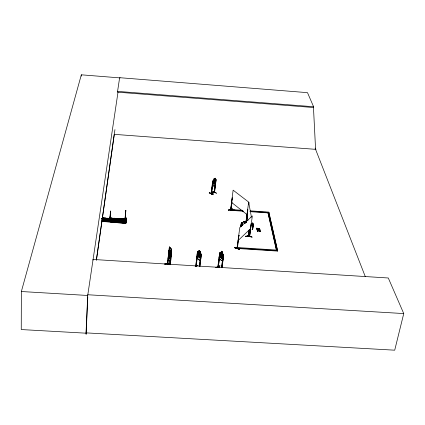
<?xml version="1.0" encoding="UTF-8"?>
<svg xmlns="http://www.w3.org/2000/svg" width="425" height="425" viewBox="0 0 425 425"><rect width="100%" height="100%" fill="white"/><g stroke="black" fill="none" stroke-linecap="round" stroke-linejoin="round"><path stroke-width="0.64" d="M111.233 220.782L113.799 220.936C112.12 221.202 109.427 220.283 112.747 220.793M126.129 220.49L111.419 219.613L111.435 219.348L124.87 220.155M120.132 77.908L81.324 74.816L21.356 291.523L21.25 329.556L86.025 333.184L87.741 294.748L403.75 313.57L394.713 350.184L86.041 332.876M110.527 220.639L110.335 220.602M110.845 218.073L110.41 218.131M125.534 218.285L126.028 218.636L126.092 218.285M110.171 215.842L109.873 221.308L110.335 215.023M110.096 220.655L110.144 220.437M110.192 215.555L110.33 213.504L109.948 221.313L110.187 216.771M110.718 211.055L110.187 218.795L110.426 214.274M110.58 213.722L110.261 218.801L110.622 213.116M110.643 212.542L110.527 213.408M110.638 211.214L110.261 214.402M110.659 220.416L109.677 220.341L109.554 221.781L109.592 221.159M110.675 220.421L110.67 220.511M81.276 76.133L81.324 74.816M167.726 264.047C168.119 262.066 167.11 264.302 167.933 263.973M167.678 263.197L167.774 263.564M110.245 215.342L110.404 213.509L110.346 214.264M110.558 212.861L110.627 211.342M110.867 217.982C109.183 217.409 110.893 218.615 111.042 217.982M87.784 296.82L86.105 334.289L86.302 332.892M92.979 260.132L93.011 259.441L388.291 277.993L403.75 313.57M110.728 220.596L110.675 220.23L110.527 220.495M102.462 220.341L102.351 221.34L102.462 220.341L103.461 220.517M102.712 218.716L102.818 217.839L103.806 218.009M103.36 221.292L103.466 220.405M103.711 218.774L103.812 217.898M104.252 221.345L104.353 220.458L105.352 220.633M104.699 217.956L104.593 218.939L104.699 217.956L105.687 218.126M105.257 221.409L105.358 220.522M105.597 218.891L105.692 218.014M109.905 218.647L109.868 219.263L109.958 218.344L110.952 218.407L110.872 219.406L110.893 217.717M109.958 218.386L109.99 217.839M313.475 107.514L313.602 106.749L307.487 92.655L119.637 77.69L117.576 91.38L117.528 92.167L313.475 107.514L315.578 149.334M110.596 221.42L110.585 220.224M110.675 220.23L110.564 221.924L101.995 221.398L110.585 221.669L110.553 222.036L101.984 221.51M110.983 217.722L110.904 218.912L110.845 218.636M113.045 218.291L111.562 218.03L111.499 218.721M112.63 221.956L112.758 220.628M112.928 219.438L113.055 218.126M110.309 215.602L110.272 216.208M113.634 222.015L113.757 220.687L115.244 220.942M113.927 219.497L114.049 218.184L115.531 218.439M115.138 222.105L115.255 220.777M115.419 219.592L115.536 218.275M116.471 222.19L116.588 220.862L118.076 221.117M116.748 219.672L116.859 218.36L118.341 218.615M118.24 219.768L118.352 218.45M125.832 221.058L125.253 220.92M125.248 220.75L125.125 221.032M110.128 216.474L110.149 216.16M110.58 211.772L110.633 211.103M125.29 215.82L125.258 216.304L125.402 215.826M125.572 213.313L125.609 212.75L125.518 214.057M125.354 218.524L125.455 218.243M125.63 213.334C125.364 215.347 125.603 210.386 125.407 214.051M111.191 221.25L116.965 221.579L111.191 221.25L111.238 220.702L125.991 221.542L125.901 223.056L111.111 222.132L111.127 221.861L117.964 222.445L118.086 220.952M117.629 221.351L125.959 221.983L111.207 221.064L116.349 221.282M125.986 221.6L115.079 221.042M124.461 221.914L124.397 222.838L124.493 221.446M124.493 221.51L124.546 220.687L126.039 220.777M124.69 219.396L124.631 220.32L124.727 218.944M124.722 219.008L124.775 218.184L126.262 218.269M125.603 212.032L124.87 222.243L125.72 210.274L125.635 211.565M125.216 219.736L125.837 210.279L125.747 211.576M125.938 222.302L125.927 220.506L126.151 220.926L124.546 220.687M126.161 219.789L126.151 218.004L126.368 218.503M113.714 221.924L111.143 221.77L111.095 222.317L125.89 223.221L126.055 220.517L126.151 220.926M126.193 219.353L115.34 218.811L124.913 219.311M126.113 220.702L126.278 218.009M124.775 218.184L126.363 218.562M125.811 222.296L125.837 221.887M126.034 219.783L126.188 219.39M126.374 218.423L126.151 218.004M125.104 219.73L125.274 218.859M110.861 219.518L101.687 218.944L110.861 219.523L110.893 219.157L102.372 218.631M110.925 218.801L102.414 218.275L110.925 218.817L110.957 218.45L102.446 217.998M245.783 236.305L251.191 236.778L245.799 236.443M251.17 236.613L245.772 236.321L251.196 236.401L251.186 236.799M110.564 221.919L110.643 220.915L109.645 220.851M105.363 220.888L110.633 221.133L102.069 220.676L104.045 220.809M110.643 221.037L102.09 220.501L110.649 220.952L110.617 221.319L105.347 221M111.095 222.323L125.89 223.199M111.127 222.041L125.906 222.966M111.217 220.968L125.965 221.893M111.419 219.629L111.562 218.03M111.446 219.337L111.403 219.799L126.119 220.681M111.536 218.28L126.214 219.034L126.124 220.41L111.424 219.512M249.523 229.601L248.556 236.497L248.354 235.726L248.667 235.987M248.301 236.215L248.37 236.486L249.332 229.585M164.905 263.914L164.895 264.201L170.207 262.921L165.479 264.09M245.995 222.068L246.192 221.877L245.937 222.036M167.492 263.234L167.445 263.792L167.886 263.983L167.631 263.681M167.933 263.999L168.911 250.304L167.45 263.718M168.21 257.492C167.025 259.595 173.533 264.982 168.337 259.468L168.624 253.056L169.028 252.801L169.511 253.433M168.794 252.795L169.607 247.042M169.532 253.523L169.724 251.759M169.899 264.493L170.993 252.96L171.408 253.194L170.993 252.96M170.127 264.764L171.179 252.928M168.969 252.811L170.956 255.101L170.765 260.413M170.313 264.727L171.673 251.196L171.572 249.225L169.532 246.973L171.546 249.257M170.324 255.324L170.866 255.956L171.275 255.701L171.7 251.223M111.26 220.532L111.116 222.025L125.912 222.928M110.505 221.414L110.532 221.143M195.654 266.401L195.861 265.859L196.276 266.289M195.691 266.475L197.333 252.992L197.683 253.231L196.265 265.97M195.851 266.369L197.45 251.929L197.965 251.648M195.909 266.385L195.712 265.917M197.211 254.506L197.492 251.982M196.116 266.029L197.529 253.284L197.179 253.05M199.017 250.623L198.831 252.285L198.13 252.413L197.784 255.51L198.278 257.263L199.468 258.071L200.26 257.178L200.611 254.076L200.032 253.087L200.265 251.398L198.98 250.538L198.783 252.307L197.928 251.733L197.444 251.998M195.766 265.981L196.137 266.209L197.949 265.237L195.181 266.316M200.265 251.398L199.984 253.109L200.882 253.714L201.206 254.532M199.426 266.247L200.653 255.388L201.163 255.568L200.653 255.388M199.649 265.545L200.807 255.329M199.777 266.486L201.009 255.627M197.917 251.664L200.908 253.672L201.301 254.522C200.313 257.385 202.029 263.527 197.163 258.336L196.908 256.397M199.931 266.427L201.301 254.522M209.392 192.642C220.772 198.927 201.588 188.551 213.079 194.491M211.379 193.832L212.973 181.836L212.548 181.895L211.145 193.779L214.407 192.413L215.486 183.212M214.567 192.467C210.758 194.714 209.844 193.465 214.11 192.249M211.305 193.827L212.819 181.055M212.388 185.725L211.592 193.726M214.115 178.617L213.095 183.595L213.504 184.546L214.524 184.137L215.209 182.75L215.528 180.014L215.039 179.738L215.209 178.187L214.115 178.617L213.945 180.088L212.824 181.071L212.574 186.267L215.05 185.236L215.576 183.68M212.712 191.282L216.405 193.12M215.167 178.25L214.997 179.717L215.746 179.377L216.113 179.759L215.119 185.3L212.553 186.331L212.367 184.965M216.113 179.759L214.54 192.514L214.232 192.621L214.954 185.305M214.205 192.615L214.492 191.972L214.375 192.398M214.126 192.127L214.434 191.983L214.312 192.61L215.788 180.583M217.828 266.512L217.807 267.065L219.619 253.64L219.975 253.874L218.354 267.229L218.078 267.251L217.828 266.512L218.423 266.73M220.293 252.365L219.698 252.599L217.988 266.964L217.977 266.454M219.789 252.636L219.242 257.035L219.475 258.91M219.975 253.874L218.174 267.288L218.227 266.778M221.117 252.955L221.34 251.196L221.127 252.854L220.235 252.317L223.311 254.341L223.635 255.186L222.073 267.66M216.314 267.575L220.007 265.837L215.507 267.654M222.344 253.757C223.237 249.576 221.685 254.06 222.982 254.724L222.588 257.81L221.765 258.703L220.543 257.895L220.054 256.148L220.442 253.061L221.165 252.939M230.796 209.281C230.732 209.668 231.264 208.999 230.738 209.722L232.81 209.02L228.528 210.147L232.788 209.015M230.589 209.753L228.581 209.955M221.568 267.479L223.019 256.031L223.534 256.206L223.019 256.031M221.717 267.421L222.928 257.879M221.924 267.718L223.385 256.264M223.593 255.181L223.029 259.585L222.461 260.993L219.39 258.963L219.146 257.035M242.356 210.295L230.44 209.482L230.393 209.86L230.462 210.338L243.488 211.225M230.462 210.338L230.44 209.482M230.605 209.812L233.128 190.161L249.023 202.348L248.752 204.319M231.822 201.503L230.817 209.764L232.321 197.598M231.992 200.202L232.241 198.252M230.95 209.695L230.685 209.366M231.03 209.95L232.002 202.358M234.393 247.717L234.563 247.323L239.562 249.332L234.409 247.674L239.562 249.332M277.53 250.527L277.594 250.128L235.939 247.43L235.965 248.391L277.658 251.09L268.839 212.107L250.304 210.843M235.965 248.391L235.939 247.43M237.394 248.296L237.129 248.487L238.935 235.291L237.474 247.802L237.017 247.961L237.474 247.802M251.058 217.318L251.239 216.043L248.646 202.321L245.889 222.28L243.392 221.829M245.607 222.62L244.226 222.817L246.102 222.137M245.974 222.126L247.844 209.7M246.064 222.264L247.605 211.188M246.176 222.047L247.132 215.178M247.393 213.297L247.562 212.043M246.41 221.234L247.191 215.592M246.558 221.197L247.339 215.56M247.106 235.535L252.03 237.198M96.374 260.132L114.251 134.348L316.041 149.366M96.406 260.1L114.947 129.609M249.193 229.983L248.333 236.422M249.475 229.351L248.577 236.438M249.47 235.917L249.47 236.629L251.244 223.725L249.656 236.459L249.735 235.949L249.294 236.125M249.231 236.582L249.448 235.907M256.838 228.135L258.002 229.006L256.838 228.597L256.838 228.135L258.299 228.666L259.627 228.321L259.632 228.793L258.581 229.059L259.67 228.533M258.623 228.799L259.808 229.224L259.813 229.681L258.326 229.144L257.013 229.484L257.008 229.011L258.039 228.751M257.013 229.484L257.008 229.011M257.173 229.856L258.347 230.732L257.178 230.318L257.173 229.856L258.644 230.387L259.973 230.042L259.978 230.515L258.926 230.78L260.015 230.254M258.963 230.525L260.158 230.95L260.158 231.407L258.666 230.871L257.353 231.211L257.348 230.738L258.384 230.472M257.353 231.211L257.348 230.738M256.801 228.395L258.299 228.666M258.326 229.144L259.85 229.426M258.644 230.387L259.973 230.042M258.666 230.871L257.391 230.95M259.632 228.793L259.627 228.321M259.813 229.681L259.808 229.224M118.001 92.198L87.709 295.471L21.356 291.523M260.158 231.407L260.158 230.95M268.892 212.957L268.945 212.58L250.054 211.294M245.299 222.052L243.334 221.951L245.979 222.179M239.578 249.103L234.558 247.329M169.591 246.962L169.145 248.375L167.647 263.994M170.276 261.683L170.68 260.382M170.292 261.763L170.738 260.371M105.081 221L104.422 220.772L105.145 221.053M104.747 218.312C106.356 218.689 103.95 218.11 105.554 218.36M104.741 218.397L105.506 218.349M164.879 264.111L170.165 263.128M200.164 260.376L200.754 258.942M222.461 260.993L223.072 259.622M236.98 248.37L239.79 227.55L252.344 215.953L249.47 236.629M228.39 210.077L232.762 209.19M197.891 265.444L195.675 266.3M246.25 221.845L246.277 221.622M219.943 266.039L216.261 267.506M252.147 237.054L247.132 235.471M104.996 221.027C103.626 221.064 105.506 220.161 105.076 221.09M238.935 235.291L238.722 235.498L239.11 235.349M251.414 223.784L251.042 223.922M238.032 240.582L250.538 228.708M168.651 253.109L169.033 252.864M211.411 193.391L211.406 193.635M171.19 255.659L170.861 255.887L168.932 253.656L168.704 252.795M212.712 191.468L216.538 193.269M213.058 194.735L209.18 192.955M211.23 193.333L211.655 193.274M214.237 192.312L211.549 193.317M212.973 181.836L212.548 181.895M214.184 178.67L215.209 178.266M219.39 258.963L222.503 260.977M223.295 254.32L223.683 255.17M197.163 258.336L200.212 260.355M258.262 228.921L259.59 228.581M257.051 229.224L258.363 228.884M257.311 230.998L258.347 230.732M256.971 229.272L258.002 229.006M244.269 222.817L246.091 222.339M246.112 222.169L244.274 222.578M164.751 264.037L170.181 263.197M170.919 255.069L171.126 255.972M170.505 252.742L169.665 251.77M170.977 255.058L170.345 254.405L170.468 252.763L169.687 251.86M169.139 250.569L168.725 250.336M169.591 253.512L169.123 253.582L168.831 256.673L169.123 258.48L169.899 259.393L170.446 258.554L170.738 255.457L170.372 254.416M170.298 255.239L170.77 255.17L171.068 252.062L170.77 250.24L169.984 249.337L169.442 250.192L169.15 253.295L169.517 254.331M237.224 248.025L237.155 248.466M124.929 219.098L112.811 218.381L117.273 218.673A0.606 0.292 3.1 0 1 118.161 218.965A0.606 0.292 3.1 0 1 117.236 219.167A0.606 0.292 3.1 0 1 117.279 218.657M118.548 218.753L124.286 219.103M112.79 218.53L114.075 218.62M115.345 218.689L124.918 219.289M112.784 218.636L114.07 218.647M102.43 218.099L110.936 218.7L102.425 218.168M112.79 218.652L114.065 218.732M112.774 218.822L114.049 218.875M115.324 218.976L126.177 219.592M101.713 218.663L110.893 219.157M112.726 219.332L114.006 219.412M115.287 219.491L126.14 220.145M101.697 218.763L110.882 219.332L101.692 218.833M112.721 219.454L114.001 219.534M115.281 219.613L121.029 219.964M122.31 220.044L124.865 220.203M115.079 221.016L125.981 221.68M102.058 220.798L104.035 220.904M115 222.004L116.928 222.121M118.214 222.201L125.927 222.673L118.208 222.307M118.208 222.28L125.922 222.748M114.352 222.089L111.143 221.77M114.994 222.11L116.923 222.243M245.809 236.082L251.196 236.438M243.392 221.839L246.011 222.004M236.018 247.993L277.722 250.692M233.702 210.088L235.025 210.178M264.807 212.208L266.135 212.298M230.509 209.961L242.887 210.805M250.001 211.671L268.239 212.914M117.576 91.38L313.602 106.749M167.721 263.527L167.519 263.261L167.933 263.463M258.581 229.059L259.771 229.479M258.926 230.78L260.121 231.205M260.201 231.152L257.178 230.318M218.041 266.969L218.312 267.203M218.099 267.24L217.828 267.059M213.823 180.173L215.252 184.902M212.835 181.077L213.196 180.386L215.767 179.451L216.075 179.796M221.292 251.212L222.652 252.052M221.329 251.297L222.557 252.099M222.445 253.714L223.337 254.299M219.47 253.698L219.826 253.932M198.932 250.553L200.218 251.425M219.422 267.575L218.248 266.942L219.273 267.633M247.695 209.738L247.972 209.95M231.561 202.417L247.297 214.822M168.916 253.693L169.485 254.357M169.331 256.015L170.165 256.987M167.944 263.67L168.73 264.6M167.763 263.702L168.544 264.637M169.378 253.491L170.042 252.121L169.681 249.502L170.255 251.956C170.813 249.698 171.753 251.765 170.388 252.508L170.738 254.846M315.095 148.107L365.277 276.579M170.473 254.708L170.17 252.684M268.781 212.479L277.658 251.09M276.526 250.059L267.957 212.516L276.314 249.82M246.925 214.795L247.956 220.522M196.998 256.402L197.248 258.283M171.488 249.268L171.615 251.207M240.948 226.557A3.347 0.425 -86.3 0 1 241.57 222.36A3.357 0.43 -86.3 0 1 241.867 225.638A3.347 0.425 -86.3 0 0 241.57 222.36A3.357 0.43 -86.3 0 0 240.964 226.557M241.326 225.718A3.347 0.43 -86.3 0 1 241.963 222.349A3.347 0.43 -86.3 0 1 242.186 225.659M241.076 226.567A3.357 0.43 -86.3 0 1 241.697 222.355A3.357 0.43 -86.3 0 1 241.995 225.643A3.357 0.43 -86.3 0 0 241.697 222.355A3.357 0.43 -86.3 0 0 241.092 226.567M252.397 223.183A3.342 0.473 -86.4 0 1 252.817 225.935A3.342 0.473 -86.4 0 1 252.115 229.734M244.885 222.982A3.4 0.446 -86.3 0 1 245.337 222.944M245.103 222.976A3.347 0.441 -86.3 0 0 244.662 223.013A3.352 0.441 -86.3 0 1 245.103 222.966A3.4 0.452 -86.3 0 1 245.453 222.626M252.482 223.173A3.357 0.473 -86.4 0 1 252.907 225.935A3.357 0.473 -86.4 0 1 252.2 229.75M117.459 221.298A0.606 0.298 3.1 0 1 117.762 221.77A0.606 0.298 3.1 0 1 116.769 221.712A0.606 0.298 3.1 0 1 117.146 221.276M110.58 221.722L102.016 221.228L110.585 221.722M169.538 254.065L169.251 257.157L170.027 258.065L170.319 254.973L169.538 254.065M169.862 250.676L169.57 253.778L170.351 254.687L170.643 251.573L169.862 250.676M169.58 255.324L170.027 256.461L169.58 255.324M169.862 252.291L170.308 253.422L169.862 252.291M198.773 252.843L198.422 255.94L199.617 256.748L199.968 253.645L198.773 252.843M199.203 251.042L199.139 251.595L199.909 252.115L199.973 251.558L199.203 251.042M213.961 180.636L213.642 183.377L214.673 182.973L214.981 180.227L213.972 180.641M214.343 178.845L214.285 179.334L214.944 179.074L214.997 178.585L214.343 178.845M221.096 253.491L220.708 256.578L221.93 257.38L222.323 254.293L221.096 253.491M221.558 251.701L221.489 252.253L222.275 252.769L222.349 252.211L221.558 251.701M169.15 253.714L169.501 256.238C168.157 256.955 169.081 259.022 169.633 256.785L170.207 259.239L169.846 256.626C171.047 255.871 170.372 254.044 169.718 256.062L169.15 253.714M198.231 252.54L198.826 254.995C196.828 255.871 198.278 257.81 199.043 255.526C199.213 258.235 200.887 259.053 199.362 255.34C201.216 254.49 199.968 252.647 199.15 254.798L198.645 252.833L198.231 252.54M220.548 253.188L221.138 255.637C219.072 256.503 220.548 258.442 221.356 256.163C221.499 258.862 223.215 259.68 221.68 255.983C223.587 255.149 222.344 253.279 221.473 255.441L220.968 253.486L220.548 253.188M125.949 222.132L118.251 221.659L125.949 222.153M253.018 226.382A3.357 0.473 -86.4 0 0 252.615 223.183A3.342 0.473 -86.4 0 1 253.013 226.382A3.357 0.473 -86.4 0 1 252.222 229.649A3.342 0.473 -86.4 0 0 253.013 226.382M245.443 222.711A3.352 0.446 -86.3 0 0 245.315 223.051A3.347 0.441 -86.3 0 1 245.443 222.716M116.96 221.675A0.606 0.298 3.1 0 0 117.895 221.478A0.606 0.298 3.1 0 0 117.002 221.165A0.606 0.298 3.1 0 0 116.96 221.675M117.226 219.295A0.606 0.292 3.1 0 0 118.15 219.098A0.606 0.292 3.1 0 0 117.268 218.79A0.606 0.292 3.1 0 0 117.226 219.295"/></g></svg>
